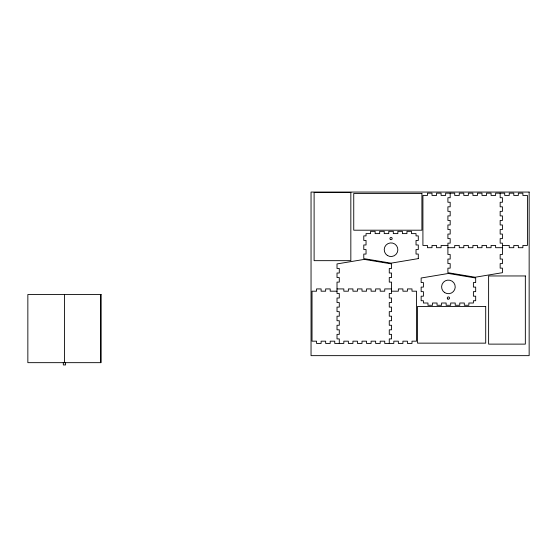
<?xml version="1.0" encoding="UTF-8"?>
<svg xmlns="http://www.w3.org/2000/svg" width="557" height="557" viewBox="0 0 557 557"><rect width="100%" height="100%" fill="white"/><g stroke="black" fill="none" stroke-linecap="round" stroke-linejoin="round"><path stroke-width="0.84" d="M447.905 245.428L441.088 245.428L441.088 247.698L436.549 247.698L436.549 245.428L432.002 245.428L432.002 247.698L427.456 247.698L427.456 245.428L422.916 245.428L422.916 195.444L427.456 195.444L427.456 193.175L432.002 193.175L432.002 195.444L436.549 195.444L436.549 193.175L441.088 193.175L441.088 195.444L445.635 195.444L445.635 193.175L454.721 193.175L454.721 195.444L459.267 195.444L459.267 193.175L463.807 193.175L463.807 195.444L468.353 195.444L468.353 193.175L472.9 193.175L472.9 195.444L477.44 195.444L477.44 193.175L481.986 193.175L481.986 195.444L486.533 195.444L486.533 193.175L491.072 193.175L491.072 195.444L495.619 195.444L495.619 193.175L504.705 193.175L504.705 195.444L509.251 195.444L509.251 193.175L513.791 193.175L513.791 195.444L518.337 195.444L518.337 193.175L522.884 193.175L522.884 195.444L527.423 195.444L527.423 245.428L522.884 245.428L522.884 247.698L518.337 247.698L518.337 245.428L513.791 245.428L513.791 247.698L509.251 247.698L509.251 245.428L502.435 245.428M447.905 247.698L454.721 247.698L454.721 245.428L459.267 245.428L459.267 247.698L463.807 247.698L463.807 245.428L468.353 245.428L468.353 247.698L472.9 247.698L472.9 245.428L477.44 245.428L477.44 247.698L481.986 247.698L481.986 245.428L486.533 245.428L486.533 247.698L491.072 247.698L491.072 245.428L495.619 245.428L495.619 247.698L502.435 247.698M337.013 288.923L343.829 288.923L343.829 291.193L348.376 291.193L348.376 288.923L352.922 288.923L352.922 291.193L357.462 291.193L357.462 288.923L362.008 288.923L362.008 291.193L366.548 291.193L366.548 288.923L371.094 288.923L371.094 291.193L375.641 291.193L375.641 288.923L380.18 288.923L380.18 291.193L384.727 291.193L384.727 288.923L391.543 288.923M337.013 291.193L330.197 291.193L330.197 288.923L325.657 288.923L325.657 291.193L321.111 291.193L321.111 288.923L316.564 288.923L316.564 291.193L312.024 291.193L312.024 341.176L316.564 341.176L316.564 343.446L321.111 343.446L321.111 341.176L325.657 341.176L325.657 343.446L330.197 343.446L330.197 341.176L334.743 341.176L334.743 343.446L343.829 343.446L343.829 341.176L348.376 341.176L348.376 343.446L352.922 343.446L352.922 341.176L357.462 341.176L357.462 343.446L362.008 343.446L362.008 341.176L366.548 341.176L366.548 343.446L371.094 343.446L371.094 341.176L375.641 341.176L375.641 343.446L380.18 343.446L380.18 341.176L384.727 341.176L384.727 343.446L393.813 343.446L393.813 341.176L398.359 341.176L398.359 343.446L402.906 343.446L402.906 341.176L407.446 341.176L407.446 343.446L411.992 343.446L411.992 341.176L416.532 341.176L416.532 291.193L411.992 291.193L411.992 288.923L407.446 288.923L407.446 291.193L402.906 291.193L402.906 288.923L398.359 288.923L398.359 291.193L391.543 291.193M500.165 193.175L500.165 197.714L502.435 197.714L502.435 202.261L500.165 202.261L500.165 206.807L502.435 206.807L502.435 211.347L500.165 211.347L500.165 215.893L502.435 215.893L502.435 220.433L500.165 220.433L500.165 224.979L502.435 224.979L502.435 229.526L500.165 229.526L500.165 234.065L502.435 234.065L502.435 238.612L500.165 238.612L500.165 243.158L502.435 243.158L502.435 254.514L500.165 254.514L500.165 259.061L502.435 259.061L502.435 263.6L500.165 263.6L500.165 268.147L502.435 268.147L502.435 272.693L475.17 277.233L447.905 272.693L447.905 268.147L450.181 268.147L450.181 263.6L447.905 263.6L447.905 259.061L450.181 259.061L450.181 254.514L447.905 254.514L447.905 243.158L450.181 243.158L450.181 238.612L447.905 238.612L447.905 234.065L450.181 234.065L450.181 229.526L447.905 229.526L447.905 224.979L450.181 224.979L450.181 220.433L447.905 220.433L447.905 215.893L450.181 215.893L450.181 211.347L447.905 211.347L447.905 206.807L450.181 206.807L450.181 202.261L447.905 202.261L447.905 197.714L450.181 197.714L450.181 193.175M389.273 343.446L389.273 338.907L391.543 338.907L391.543 334.36L389.273 334.36L389.273 329.814L391.543 329.814L391.543 325.274L389.273 325.274L389.273 320.728L391.543 320.728L391.543 316.188L389.273 316.188L389.273 311.642L391.543 311.642L391.543 307.095L389.273 307.095L389.273 302.555L391.543 302.555L391.543 298.009L389.273 298.009L389.273 293.462L391.543 293.462L391.543 282.107L389.273 282.107L389.273 277.56L391.543 277.56L391.543 273.021L389.273 273.021L389.273 268.474L391.543 268.474L391.543 263.927L364.278 259.388L337.013 263.927L337.013 268.474L339.29 268.474L339.29 273.021L337.013 273.021L337.013 277.56L339.29 277.56L339.29 282.107L337.013 282.107L337.013 293.462L339.29 293.462L339.29 298.009L337.013 298.009L337.013 302.555L339.29 302.555L339.29 307.095L337.013 307.095L337.013 311.642L339.29 311.642L339.29 316.188L337.013 316.188L337.013 320.728L339.29 320.728L339.29 325.274L337.013 325.274L337.013 329.814L339.29 329.814L339.29 334.36L337.013 334.36L337.013 338.907L339.29 338.907L339.29 343.446M100.678 294.507L100.678 362.663M65.587 362.342L65.587 364.939L63.317 364.939L63.317 362.342M64.452 294.507L64.452 362.663M418.3 258.608L391.035 263.155L363.777 258.608L363.777 254.062L366.046 254.062L366.046 249.522L363.777 249.522L363.777 244.976L366.046 244.976L366.046 240.429L363.777 240.429L363.777 235.89L366.046 235.89L366.046 233.613L370.593 233.613L370.593 231.343L375.133 231.343L375.133 233.613L379.679 233.613L379.679 231.343L384.226 231.343L384.226 233.613L388.765 233.613L388.765 231.343L393.312 231.343L393.312 233.613L397.851 233.613L397.851 231.343L402.398 231.343L402.398 233.613L406.944 233.613L406.944 231.343L411.484 231.343L411.484 233.613L416.03 233.613L416.03 235.89L418.3 235.89L418.3 240.429L416.03 240.429L416.03 244.976L418.3 244.976L418.3 249.522L416.03 249.522L416.03 254.062L418.3 254.062L418.3 258.608M448.413 273.466L421.148 278.013L421.148 282.559L423.417 282.559L423.417 287.099L421.148 287.099L421.148 291.645L423.417 291.645L423.417 296.192L421.148 296.192L421.148 300.731L423.417 300.731L423.417 303.008L427.964 303.008L427.964 305.278L432.511 305.278L432.511 303.008L437.05 303.008L437.05 305.278L441.597 305.278L441.597 303.008L446.136 303.008L446.136 305.278L450.683 305.278L450.683 303.008L455.229 303.008L455.229 305.278L459.769 305.278L459.769 303.008L464.315 303.008L464.315 305.278L468.862 305.278L468.862 303.008L473.401 303.008L473.401 300.731L475.678 300.731L475.678 296.192L473.401 296.192L473.401 291.645L475.678 291.645L475.678 287.099L473.401 287.099L473.401 282.559L475.678 282.559L475.678 278.013L448.413 273.466M529.15 192.061L311.043 192.061L311.043 355.645L529.15 355.645L529.15 192.061M350.833 192.499L314.106 192.499L314.106 260.662L350.833 260.662L350.833 192.499M421.907 193.474L353.744 193.474L353.744 230.201L421.907 230.201L421.907 193.474M525.342 275.959L488.614 275.959L488.614 344.122L525.342 344.122L525.342 275.959M101.054 294.507L27.85 294.507L27.85 362.663L101.054 362.663L101.054 294.507M485.704 306.42L417.548 306.42L417.548 343.147L485.704 343.147L485.704 306.42M444.709 292.627A6.816 6.816 0 0 0 455.215 287.252A6.816 6.816 0 0 0 445.308 280.839A6.816 6.816 0 0 0 444.709 292.627M447.842 299.039A1.135 1.135 0 0 0 449.548 298.058A1.135 1.135 0 0 0 447.842 297.069A1.135 1.135 0 0 0 447.842 299.039M387.338 255.44A6.816 6.816 0 0 0 397.844 250.058A6.816 6.816 0 0 0 387.937 243.646A6.816 6.816 0 0 0 387.338 255.44M390.471 239.552A1.135 1.135 0 0 0 392.177 238.563A1.135 1.135 0 0 0 390.471 237.581A1.135 1.135 0 0 0 390.471 239.552"/></g></svg>
